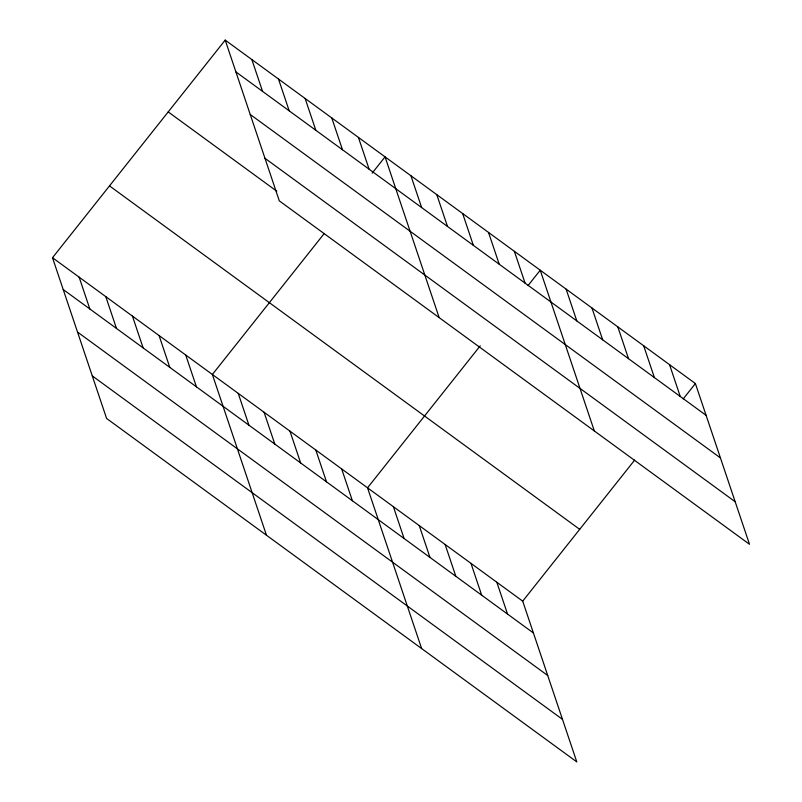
<?xml version="1.0" encoding="UTF-8"?>
<svg xmlns="http://www.w3.org/2000/svg" width="802" height="802" viewBox="0 0 802 802"><rect width="100%" height="100%" fill="white"/><g stroke="black" fill="none" stroke-linecap="round" stroke-linejoin="round"><path stroke-width="1.2" d="M52.501 257.713L522.703 601.149L576.798 761.9L106.596 418.454L52.501 257.713L225.202 40.1L695.404 383.546L749.499 544.287L279.296 200.851L225.202 40.1M324.319 233.422L212.37 374.484L266.464 535.225M372.148 173.152L385.07 156.871L439.165 317.622M480.238 345.812L367.537 487.817L421.631 648.567M528.077 285.522L540.237 270.204L594.332 430.955M522.703 601.149L634.653 460.097M683.244 398.865L695.404 383.546M235.908 71.909L706.111 415.356M250.224 114.465L720.427 457.902M264.981 158.295L735.183 501.741M168.209 111.909L276.76 191.197M109.493 185.894L579.696 529.34M63.208 289.522L533.41 632.968M77.523 332.068L547.726 675.515M92.28 375.907L562.483 719.354M669.54 364.649L680.246 396.469M643.685 345.762L654.392 377.582M617.821 326.875L628.527 358.684M591.956 307.988L602.663 339.797M566.102 289.101L576.808 320.91M514.373 251.317L525.079 283.126M488.518 232.43L499.225 264.239M462.654 213.543L473.36 245.352M436.789 194.645L447.496 226.465M410.935 175.758L421.641 207.568M358.424 137.413L369.131 169.222M496.839 582.262L507.546 614.071M331.777 117.944L342.484 149.763M470.985 563.375L481.681 595.184M305.131 98.486L315.838 130.295M445.12 544.488L455.827 576.297M278.495 79.027L289.201 110.836M419.256 525.601L429.962 557.41M251.848 59.559L262.555 91.378M393.391 506.704L404.098 538.523M341.672 468.929L352.379 500.739M315.808 450.042L326.514 481.852M289.953 431.145L300.66 462.965M264.089 412.258L274.795 444.067M238.224 393.371L248.931 425.18M185.723 355.015L196.43 386.835M159.077 335.557L169.783 367.366M132.43 316.098L143.137 347.908M105.784 296.63L116.49 328.449M79.137 277.171L89.844 308.981"/></g></svg>
